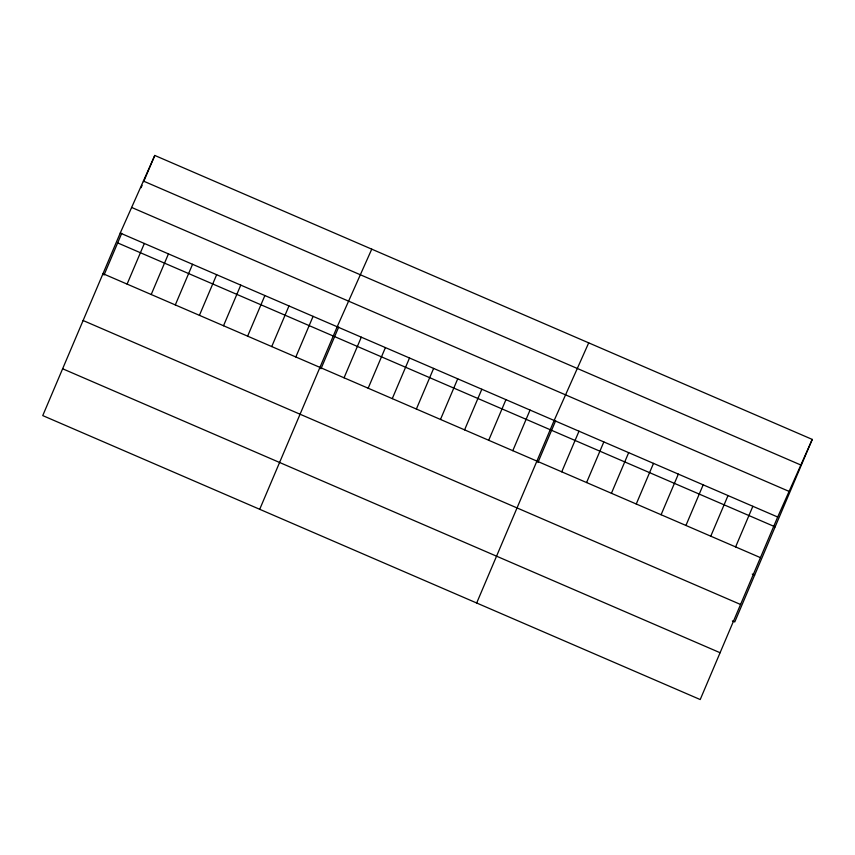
<?xml version="1.0" encoding="UTF-8"?>
<svg xmlns="http://www.w3.org/2000/svg" width="855" height="855" viewBox="0 0 855 855"><rect width="100%" height="100%" fill="white"/><g stroke="black" fill="none" stroke-linecap="round" stroke-linejoin="round"><path stroke-width="1.28" d="M120.234 233.062L42.75 415.594L700.213 699.55L777.687 517.019L812.25 439.406L154.787 155.45L120.234 233.062L777.687 517.019M104.011 275.075L121.741 233.297M141.096 187.705L142.112 185.321M143.629 181.73L154.787 155.45M127.096 284.095L144.345 243.472M151.207 294.515L168.446 253.882M175.307 304.925L192.557 264.291M199.418 315.335L216.657 274.701M223.518 325.744L240.768 285.121M247.629 336.154L264.879 295.531M271.74 346.564L288.979 305.94M295.841 356.984L313.09 316.35M259.706 509.302L337.191 326.76L371.754 249.147M320.978 368.772L338.708 327.005M344.052 377.803L361.302 337.18M368.163 388.213L385.413 347.59M392.274 398.622L409.513 357.999M416.374 409.043L433.624 368.409M440.485 419.452L457.724 378.818M464.586 429.862L481.835 389.239M488.697 440.272L505.946 399.648M512.808 450.681L530.047 410.058M476.673 603.01L554.158 420.468L588.71 342.855M537.934 462.48L555.664 420.713M561.746 471.821L578.995 431.198M586.583 482.551L603.833 441.928M611.421 493.282L628.671 452.648M636.259 504.001L653.509 463.378M661.097 514.731L678.346 474.108M685.934 525.462L703.184 484.828M710.772 536.192L728.022 495.558M735.61 546.911L752.86 506.288M812.25 439.406L734.766 621.938L732.404 620.922M143.383 181.057L800.846 465.013M131.638 207.444L789.101 491.401M117.669 242.906L775.122 526.862M102.985 273.685L760.448 557.642M752.282 574.09L754.644 575.105M83.106 320.518L740.569 604.474M62.629 368.772L720.092 652.728"/></g></svg>
